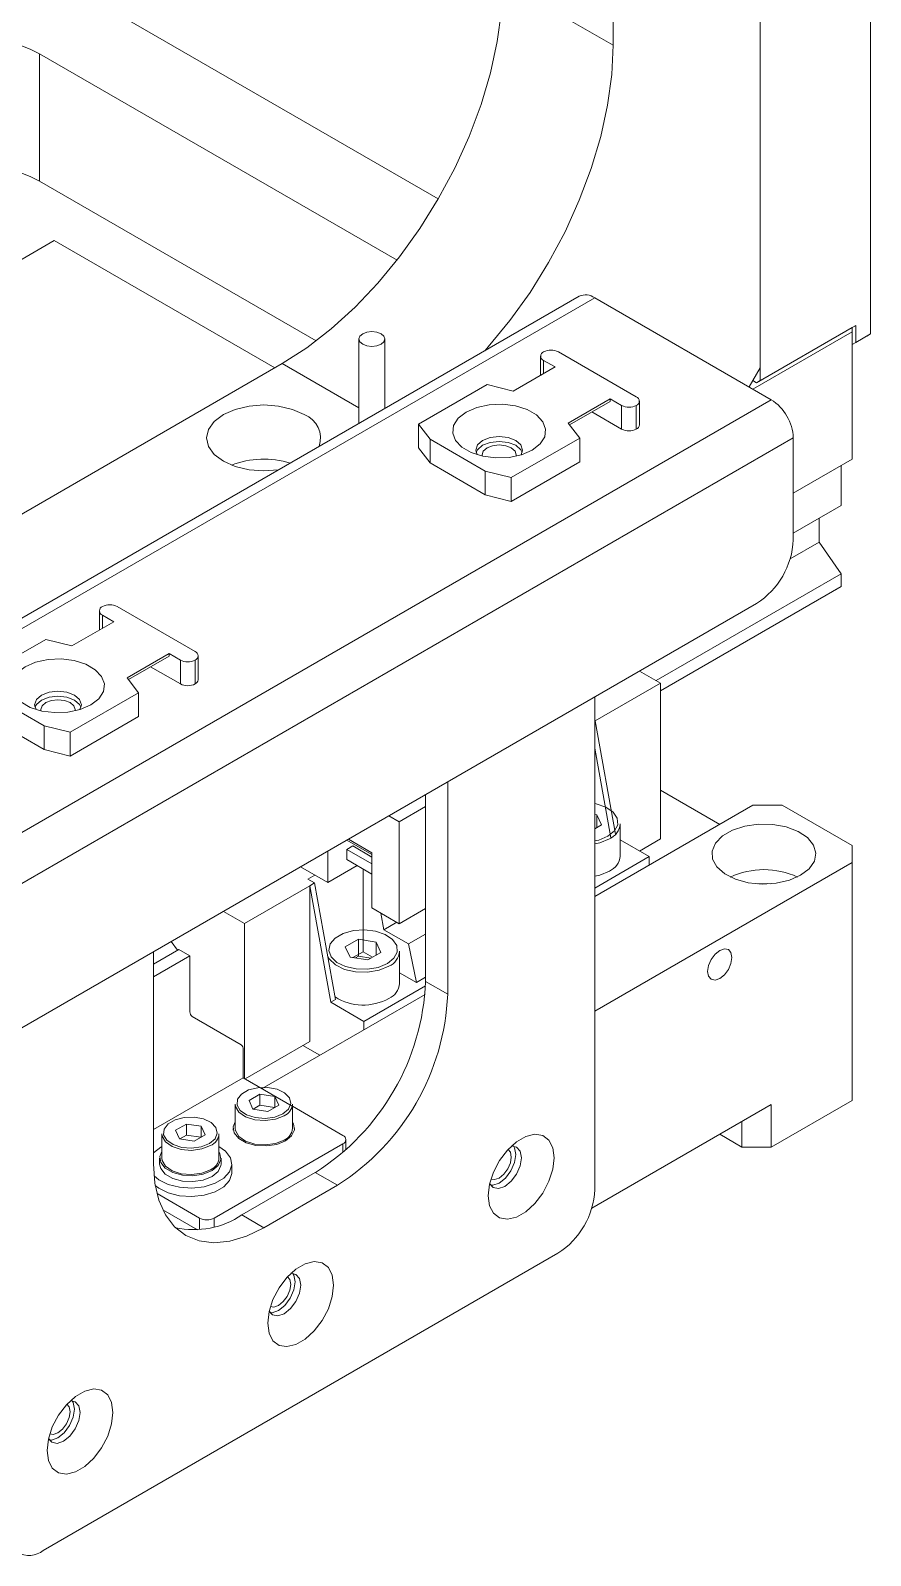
# Model space of a CAD drawing. Header units: millimetres. Extents: x 19 to 1667, y -46 to 1235.
# Drawn here: x 344.5 to 425.3, y 848.6 to 995.2 of the extents above; entities that cross this region are included whole.
import ezdxf

# ---------------------------------------------------------------- set-up
doc = ezdxf.new("R2010")
doc.units = ezdxf.units.MM
doc.header["$LTSCALE"] = 4

msp = doc.modelspace()

# ---------------------------------------------------------------- linework, layer by layer
at = {"color": 7, "linetype": 'Continuous', "lineweight": 18}
for p, q in [((425.287, 1045.612), (425.287, 965.999)), ((414.68, 1039.489), (414.68, 961.509)), ((414.68, 1034.59), (414.68, 962.734)), ((400.538, 993.764), (400.538, 1018.26)), ((383.716, 978.976), (339.727, 1004.371)), ((389.931, 999.887), (400.538, 993.764)), ((345.384, 992.941), (379.758, 973.097)), ((345.384, 992.941), (345.384, 980.693)), ((345.384, 980.693), (371.995, 965.33)), ((346.798, 974.978), (305.08, 950.895)), ((368.007, 962.734), (346.798, 974.978)), ((397.27, 969.625), (340.702, 936.969)), ((398.77, 969.476), (342.202, 936.82)), ((398.77, 969.476), (415.741, 959.68)), ((423.519, 966.612), (414.326, 961.305)), ((414.68, 961.509), (423.872, 966.816)), ((423.872, 966.816), (423.519, 966.612)), ((423.519, 966.204), (423.519, 966.612)), ((423.872, 966.816), (423.872, 965.183)), ((376.095, 965.516), (376.095, 957.401)), ((378.595, 958.844), (378.595, 965.516)), ((423.519, 966.204), (413.979, 960.696)), ((423.519, 953.955), (423.519, 966.204)), ((424.933, 965.795), (423.519, 964.979)), ((423.519, 964.979), (423.872, 965.183)), ((423.872, 965.183), (425.287, 965.999)), ((425.287, 965.999), (424.933, 965.795)), ((393.563, 963.864), (393.563, 962.021)), ((394.952, 962.823), (393.856, 963.456)), ((393.856, 963.456), (393.856, 962.19)), ((395.27, 964.272), (402.765, 959.945)), ((326.292, 938.652), (368.718, 963.145)), ((376.095, 958.886), (368.718, 963.145)), ((390.921, 960.496), (394.952, 962.823)), ((413.622, 960.902), (414.68, 962.734)), ((381.835, 957.333), (388.411, 961.129)), ((388.411, 961.129), (390.921, 960.496)), ((414.326, 961.305), (413.973, 961.509)), ((414.326, 961.305), (414.68, 961.509)), ((301.543, 893.755), (415.741, 959.68)), ((400.255, 959.762), (396.225, 957.435)), ((396.353, 957.264), (400.255, 959.517)), ((401.351, 959.129), (400.255, 959.762)), ((400.255, 959.762), (400.255, 959.517)), ((401.351, 956.843), (401.351, 959.129)), ((402.765, 959.129), (402.765, 956.843)), ((403.058, 957.251), (403.058, 959.537)), ((398.487, 958.496), (401.351, 956.843)), ((417.862, 956.005), (303.664, 890.08)), ((382.931, 955.884), (381.835, 957.333)), ((381.835, 957.333), (381.835, 955.046)), ((396.225, 957.435), (397.321, 955.986)), ((417.862, 956.005), (417.862, 946.207)), ((381.835, 955.046), (382.931, 953.597)), ((388.234, 952.822), (382.931, 955.884)), ((382.931, 955.884), (382.931, 953.597)), ((397.321, 955.986), (390.744, 952.189)), ((397.321, 955.986), (397.321, 953.699)), ((388.234, 950.536), (382.931, 953.597)), ((397.321, 953.699), (390.744, 949.903)), ((423.519, 953.955), (417.862, 950.69)), ((422.458, 953.343), (417.862, 950.69)), ((422.458, 953.343), (422.458, 949.505)), ((390.744, 952.189), (388.234, 952.822)), ((388.234, 952.822), (388.234, 950.536)), ((390.744, 952.189), (390.744, 949.903)), ((388.234, 950.536), (390.744, 949.903)), ((422.458, 949.505), (417.862, 946.852)), ((420.337, 948.281), (420.337, 945.994)), ((420.337, 945.994), (417.564, 944.393)), ((420.337, 945.994), (422.458, 942.932)), ((422.458, 942.932), (404.675, 932.666)), ((422.458, 942.932), (422.458, 941.707)), ((422.458, 941.707), (405.099, 931.686)), ((421.928, 941.401), (405.099, 931.686)), ((422.458, 941.707), (421.928, 941.401)), ((310.738, 880.283), (414.326, 940.083)), ((351.136, 939.372), (351.136, 937.529)), ((352.525, 938.331), (351.429, 938.964)), ((351.429, 938.964), (351.429, 937.698)), ((352.844, 939.78), (360.339, 935.453)), ((348.495, 936.004), (352.525, 938.331)), ((339.408, 932.841), (345.985, 936.637)), ((345.985, 936.637), (348.495, 936.004)), ((357.829, 935.269), (353.798, 932.943)), ((353.927, 932.772), (357.829, 935.024)), ((358.925, 934.637), (357.829, 935.269)), ((357.829, 935.269), (357.829, 935.024)), ((358.925, 932.35), (358.925, 934.637)), ((360.339, 934.637), (360.339, 932.35)), ((360.632, 932.759), (360.632, 935.045)), ((353.798, 932.943), (354.894, 931.493)), ((356.061, 934.004), (358.925, 932.35)), ((403.077, 933.589), (405.099, 932.422)), ((345.808, 928.33), (340.505, 931.391)), ((354.894, 931.493), (348.318, 927.697)), ((354.894, 931.493), (354.894, 929.207)), ((398.77, 883.74), (398.77, 931.103)), ((405.099, 932.422), (398.805, 928.789)), ((405.099, 932.422), (405.099, 917.451)), ((345.808, 926.044), (340.505, 929.105)), ((348.318, 927.697), (345.808, 928.33)), ((345.808, 928.33), (345.808, 926.044)), ((354.894, 929.207), (348.318, 925.411)), ((398.805, 928.789), (398.77, 928.769)), ((398.805, 928.789), (400.764, 917.902)), ((348.318, 927.697), (348.318, 925.411)), ((345.808, 926.044), (348.318, 925.411)), ((398.77, 926.165), (400.321, 917.544)), ((384.628, 922.939), (384.628, 902.521)), ((382.507, 921.714), (382.507, 903.746)), ((410.79, 918.847), (405.099, 922.133)), ((379.961, 919.096), (378.967, 919.67)), ((382.507, 920.566), (379.961, 919.096)), ((398.77, 911.908), (413.973, 920.685)), ((398.963, 919.776), (398.77, 919.806)), ((398.963, 919.776), (399.422, 918.787)), ((398.963, 918.522), (398.963, 919.776)), ((416.801, 920.685), (413.973, 920.685)), ((423.519, 916.807), (416.801, 920.685)), ((379.961, 909.298), (379.961, 919.096)), ((398.77, 918.411), (399.422, 918.787)), ((401.209, 915.786), (401.209, 918.889)), ((374.935, 917.343), (377.345, 915.952)), ((377.345, 915.952), (374.935, 917.343)), ((375.506, 916.768), (374.941, 916.442)), ((374.941, 916.442), (374.941, 915.462)), ((377.345, 915.054), (374.941, 916.442)), ((377.345, 916.116), (375.077, 917.425)), ((377.345, 915.707), (375.506, 916.768)), ((401.209, 917.358), (404.003, 915.745)), ((405.099, 917.451), (403.074, 916.282)), ((423.519, 915.174), (423.519, 916.807)), ((373.102, 913.257), (373.102, 916.285)), ((377.345, 914.074), (374.941, 915.462)), ((377.345, 916.116), (377.345, 910.808)), ((398.77, 912.725), (404.003, 915.745)), ((398.77, 900.887), (423.519, 915.174)), ((404.003, 915.745), (404.003, 914.929)), ((423.519, 892.311), (423.519, 915.174)), ((370.486, 914.774), (370.486, 914.768)), ((370.486, 914.768), (373.102, 913.257)), ((371.865, 913.971), (371.193, 913.583)), ((371.193, 913.583), (371.829, 913.216)), ((375.931, 914.89), (373.102, 913.257)), ((376.496, 906.602), (376.496, 914.564)), ((371.37, 912.951), (365.076, 909.318)), ((371.829, 913.216), (371.37, 912.951)), ((371.37, 897.979), (371.37, 912.951)), ((371.37, 912.951), (373.386, 901.744)), ((373.845, 902.009), (371.829, 913.216)), ((377.345, 910.808), (379.961, 909.298)), ((382.507, 910.767), (379.961, 909.298)), ((363.055, 910.485), (365.076, 909.318)), ((365.076, 909.318), (365.076, 894.417)), ((378.206, 910.311), (378.493, 908.715)), ((379.732, 909.43), (378.493, 908.715)), ((376.037, 907.795), (374.784, 907.071)), ((377.75, 907.53), (376.037, 907.795)), ((376.037, 906.162), (376.037, 907.795)), ((378.493, 908.715), (380.865, 907.346)), ((382.507, 908.294), (380.865, 907.346)), ((358.783, 906.829), (356.344, 905.42)), ((356.344, 886.193), (356.344, 906.61)), ((359.844, 906.216), (356.344, 904.196)), ((358.636, 906.743), (358.047, 907.594)), ((359.844, 906.216), (358.783, 906.829)), ((359.844, 906.216), (359.844, 900.839)), ((375.243, 906.082), (374.784, 907.071)), ((376.496, 906.602), (375.522, 906.039)), ((376.037, 906.162), (375.761, 906.002)), ((377.232, 905.977), (376.037, 906.162)), ((377.405, 906.077), (376.496, 906.602)), ((376.955, 905.818), (378.209, 906.541)), ((377.75, 907.53), (378.209, 906.541)), ((377.75, 906.276), (377.75, 907.53)), ((379.996, 903.54), (379.996, 906.643)), ((381.623, 903.642), (380.865, 907.346)), ((376.955, 905.818), (375.243, 906.082)), ((376.567, 899.907), (382.501, 903.332)), ((381.623, 903.642), (379.996, 904.581)), ((382.507, 904.152), (381.623, 903.642)), ((382.507, 903.746), (384.628, 902.521)), ((366.774, 893.437), (382.453, 902.489)), ((373.845, 902.009), (373.386, 901.744)), ((360.051, 900.381), (364.763, 897.66)), ((373.386, 901.744), (376.567, 899.907)), ((376.567, 899.907), (376.567, 899.091)), ((371.37, 897.979), (365.137, 894.382)), ((372.324, 896.641), (370.687, 897.586)), ((364.97, 894.478), (364.97, 897.202)), ((364.97, 894.478), (356.344, 889.498)), ((369.681, 891.759), (364.97, 894.478)), ((364.2, 891.948), (364.2, 889.62)), ((366.568, 892.894), (365.523, 892.291)), ((365.905, 891.467), (365.523, 892.291)), ((366.568, 891.833), (365.928, 891.463)), ((367.995, 892.673), (366.568, 892.894)), ((366.568, 891.833), (366.568, 892.894)), ((367.973, 891.615), (366.568, 891.833)), ((367.333, 891.246), (368.378, 891.849)), ((367.995, 892.673), (368.378, 891.849)), ((367.995, 891.628), (367.995, 892.673)), ((369.7, 889.62), (369.7, 891.948)), ((374.552, 888.947), (369.7, 891.748)), ((415.741, 891.903), (398.475, 881.936)), ((415.741, 887.82), (423.519, 892.311)), ((415.741, 891.903), (415.741, 887.82)), ((359.497, 890.037), (358.452, 889.434)), ((360.924, 889.816), (359.497, 890.037)), ((359.497, 888.975), (359.497, 890.037)), ((367.333, 891.246), (365.905, 891.467)), ((412.912, 887.82), (412.912, 890.27)), ((357.129, 889.09), (357.129, 886.763)), ((358.834, 888.609), (358.452, 889.434)), ((360.262, 888.389), (358.834, 888.609)), ((359.497, 888.975), (358.857, 888.606)), ((360.902, 888.758), (359.497, 888.975)), ((360.262, 888.389), (361.307, 888.992)), ((360.924, 889.816), (361.307, 888.992)), ((360.924, 888.771), (360.924, 889.816)), ((362.629, 886.763), (362.629, 889.09)), ((364, 889.62), (364, 889.457)), ((369.9, 889.457), (369.9, 889.62)), ((410.79, 889.045), (412.912, 887.82)), ((356.344, 887.272), (357.051, 887.824)), ((357.051, 887.824), (357.129, 887.868)), ((374.552, 888.13), (362.177, 880.987)), ((374.552, 887.295), (374.552, 888.13)), ((374.845, 887.556), (374.845, 888.539)), ((415.741, 887.82), (412.912, 887.82)), ((356.929, 886.763), (356.929, 886.192)), ((362.829, 886.192), (362.829, 886.763)), ((363.879, 885.375), (363.879, 886.192)), ((371.9, 885.375), (364.829, 881.293)), ((374.021, 884.15), (371.9, 885.375)), ((360.763, 880.987), (356.675, 883.347)), ((374.021, 884.15), (366.95, 880.068)), ((360.583, 879.866), (357.231, 881.801)), ((364.829, 881.293), (366.95, 880.068)), ((360.763, 879.881), (360.763, 880.987)), ((362.177, 880.987), (362.177, 880.151)), ((345.737, 849.042), (395.235, 877.616))]:
    msp.add_line(p, q, dxfattribs=at)
at = {"color": 7, "linetype": 'Continuous', "lineweight": 18, "flags": 128}
for points in [[(368.718, 963.145), (371.093, 964.67), (373.438, 966.484), (375.724, 968.564), (377.922, 970.884), (380.004, 973.415), (381.944, 976.124), (383.718, 978.979), (385.303, 981.942), (386.68, 984.977), (387.831, 988.046), (388.741, 991.109), (389.399, 994.129), (389.798, 997.067), (389.931, 999.887)], [(400.538, 993.764), (400.404, 990.944), (400.006, 988.006), (399.347, 984.986), (398.437, 981.923), (397.286, 978.854), (395.91, 975.819), (394.325, 972.856), (392.551, 970.001), (390.611, 967.292), (388.529, 964.761), (388.193, 964.385)], [(376.461, 966.026), (376.19, 965.792), (376.095, 965.516), (376.19, 965.24), (376.461, 965.006), (376.866, 964.849), (377.345, 964.794), (377.823, 964.849), (378.229, 965.006), (378.5, 965.24), (378.595, 965.516), (378.5, 965.792), (378.229, 966.026), (377.823, 966.183), (377.345, 966.237), (376.866, 966.183), (376.461, 966.026)], [(370.839, 958.246), (369.7, 958.751), (368.374, 959.068), (366.95, 959.176), (365.527, 959.068), (364.2, 958.751), (363.061, 958.246), (362.187, 957.589), (361.638, 956.823), (361.45, 956.001), (361.638, 955.179), (362.187, 954.414), (363.061, 953.756), (364.2, 953.251), (365.527, 952.934), (366.95, 952.826), (368.352, 952.931)], [(386.41, 958.488), (385.646, 957.899), (385.2, 957.209), (385.109, 956.475), (385.38, 955.755), (385.991, 955.109), (386.893, 954.589), (388.012, 954.236), (389.258, 954.08), (390.53, 954.132), (391.725, 954.389), (392.746, 954.83), (393.51, 955.42), (393.955, 956.109), (394.046, 956.844), (393.775, 957.563), (393.164, 958.209), (392.262, 958.73), (391.143, 959.082), (389.897, 959.239), (388.625, 959.186), (387.431, 958.929), (386.41, 958.488)], [(391.68, 954.375), (391.828, 954.838), (391.656, 955.335), (391.169, 955.757), (390.439, 956.038), (389.578, 956.137), (388.717, 956.038), (387.987, 955.757)], [(387.987, 955.757), (387.499, 955.335), (387.328, 954.838), (387.475, 954.375)], [(387.987, 955.291), (387.499, 954.87), (387.364, 954.606)], [(391.214, 954.252), (391.228, 954.373), (391.102, 954.737), (390.744, 955.046), (390.209, 955.253), (389.578, 955.325), (388.946, 955.253), (388.411, 955.046), (388.053, 954.737), (387.928, 954.373), (387.941, 954.252)], [(391.791, 954.606), (391.656, 954.87), (391.169, 955.291), (390.439, 955.573), (389.578, 955.672), (388.717, 955.573), (387.987, 955.291)], [(343.983, 933.996), (343.219, 933.406), (342.774, 932.717), (342.683, 931.982), (342.954, 931.263), (343.565, 930.617), (344.467, 930.097), (345.586, 929.744), (346.832, 929.587), (348.104, 929.64), (349.298, 929.897), (350.319, 930.338), (351.083, 930.928), (351.529, 931.617), (351.62, 932.351), (351.349, 933.071), (350.738, 933.717), (349.836, 934.237), (348.717, 934.59), (347.471, 934.747), (346.199, 934.694), (345.004, 934.437), (343.983, 933.996)], [(345.56, 931.265), (345.073, 930.843), (344.901, 930.346), (345.049, 929.883)], [(349.254, 929.883), (349.401, 930.346), (349.23, 930.843), (348.742, 931.265), (348.012, 931.546), (347.151, 931.645), (346.29, 931.546), (345.56, 931.265)], [(349.365, 930.113), (349.23, 930.378), (348.742, 930.799), (348.012, 931.081), (347.151, 931.18), (346.29, 931.081), (345.56, 930.799)], [(345.56, 930.799), (345.073, 930.378), (344.938, 930.113)], [(348.788, 929.759), (348.801, 929.881), (348.676, 930.245), (348.318, 930.554), (347.783, 930.761), (347.151, 930.833), (346.52, 930.761), (345.985, 930.554), (345.627, 930.245), (345.501, 929.881), (345.515, 929.759)], [(400.043, 917.705), (400.674, 918.216), (400.984, 918.817), (400.939, 919.443), (400.544, 920.027), (399.842, 920.506), (398.909, 920.827), (398.77, 920.856)], [(418.569, 913.949), (419.392, 914.576), (419.891, 915.307), (420.031, 916.089), (419.799, 916.863), (419.214, 917.573), (418.32, 918.166), (417.181, 918.597), (415.883, 918.835), (414.522, 918.861), (413.199, 918.675), (412.012, 918.29), (411.05, 917.734), (410.382, 917.049), (410.06, 916.285), (410.106, 915.5), (410.518, 914.751), (411.265, 914.093), (412.291, 913.577), (413.521, 913.239), (414.863, 913.105), (416.217, 913.186), (417.484, 913.474), (418.569, 913.949)], [(398.77, 917.248), (399.159, 917.341), (400.043, 917.705)], [(400.184, 917.46), (399.247, 917.074), (398.77, 916.964)], [(398.77, 913.861), (399.247, 913.971), (400.184, 914.357)], [(415.661, 913.127), (415.413, 913.153), (414.406, 913.127)], [(378.83, 905.459), (379.461, 905.97), (379.771, 906.571), (379.726, 907.197), (379.331, 907.781), (378.629, 908.26), (377.696, 908.581), (376.633, 908.71), (375.555, 908.632), (374.579, 908.357), (373.811, 907.913), (373.333, 907.35), (373.199, 906.727), (373.422, 906.114), (373.978, 905.575), (374.807, 905.17), (375.819, 904.942), (376.904, 904.916), (377.946, 905.095), (378.83, 905.459)], [(378.971, 905.214), (378.033, 904.828), (376.929, 904.638), (375.778, 904.665), (374.705, 904.907), (373.825, 905.337), (373.236, 905.908), (373.099, 906.156)], [(410.791, 904.029), (411.237, 904.39), (411.616, 904.9), (411.869, 905.483), (411.958, 906.05), (411.869, 906.514), (411.616, 906.805), (411.237, 906.879), (410.791, 906.724), (410.344, 906.363), (409.966, 905.853), (409.713, 905.27), (409.624, 904.703), (409.713, 904.239), (409.966, 903.948), (410.344, 903.874), (410.791, 904.029)], [(368.789, 891.009), (369.329, 891.464), (369.548, 892.001), (369.416, 892.547), (368.951, 893.029), (368.215, 893.381), (367.31, 893.557), (366.355, 893.531), (365.481, 893.308), (364.805, 892.918), (364.419, 892.414), (364.375, 891.863), (364.679, 891.34), (365.289, 890.915), (366.124, 890.647), (367.07, 890.571), (368, 890.697), (368.789, 891.009)], [(368.895, 890.825), (368.061, 890.495), (367.077, 890.362), (366.076, 890.442), (365.193, 890.726), (364.548, 891.175), (364.227, 891.728), (364.2, 891.948)], [(361.718, 888.151), (362.258, 888.607), (362.476, 889.144), (362.344, 889.69), (361.879, 890.172), (361.144, 890.524), (360.238, 890.699), (359.284, 890.674), (358.41, 890.451), (357.734, 890.061), (357.348, 889.556), (357.304, 889.005), (357.608, 888.482), (358.218, 888.058), (359.053, 887.79), (359.999, 887.713), (360.929, 887.84), (361.718, 888.151)], [(369.7, 890.237), (369.8, 890.061), (369.889, 889.472), (369.624, 888.901), (369.036, 888.416), (368.197, 888.077), (367.207, 887.924), (366.187, 887.975), (365.258, 888.225), (364.534, 888.644), (364.101, 889.18), (364.012, 889.769), (364.2, 890.237)], [(361.824, 887.968), (360.99, 887.638), (360.006, 887.504), (359.005, 887.585), (358.122, 887.869), (357.477, 888.318), (357.156, 888.871), (357.129, 889.09)], [(364.2, 889.62), (364.227, 889.401), (364.548, 888.848), (365.193, 888.399), (366.076, 888.115), (367.077, 888.035), (368.061, 888.168), (368.895, 888.498)], [(394.867, 886.794), (394.739, 887.75), (394.364, 888.481), (393.774, 888.927), (393.015, 889.052), (392.15, 888.846), (391.248, 888.326), (390.383, 887.533), (389.625, 886.532), (389.034, 885.404), (388.66, 884.241), (388.531, 883.136), (388.66, 882.18), (389.034, 881.449), (389.625, 881.003), (390.383, 880.878), (391.248, 881.084), (392.15, 881.605), (393.015, 882.397), (393.774, 883.398), (394.364, 884.526), (394.739, 885.689), (394.867, 886.794)], [(362.629, 887.868), (363.266, 887.42), (363.743, 886.789), (363.876, 886.105), (363.655, 885.429), (363.098, 884.82), (362.255, 884.334), (361.2, 884.012), (360.029, 883.884), (358.844, 883.961), (357.751, 884.236), (356.847, 884.685), (356.391, 885.061)], [(362.629, 887.38), (362.729, 887.204), (362.818, 886.615), (362.553, 886.043), (361.965, 885.559), (361.126, 885.22), (360.136, 885.067), (359.116, 885.118), (358.187, 885.368), (357.463, 885.786), (357.03, 886.322), (356.94, 886.912), (357.129, 887.38)], [(390.941, 887.923), (391.048, 887.741), (391.169, 887.108), (391.048, 886.335), (390.703, 885.54), (390.187, 884.844), (389.578, 884.353)], [(389.578, 884.842), (390.024, 885.203), (390.403, 885.713), (390.656, 886.296), (390.744, 886.863), (390.656, 887.328), (390.44, 887.595)], [(391.713, 886.794), (391.592, 887.427), (391.247, 887.824), (390.772, 887.928)], [(366.95, 880.068), (365.291, 879.261), (363.673, 878.776), (362.135, 878.623), (360.716, 878.808), (359.45, 879.326), (358.369, 880.163), (357.5, 881.3), (356.863, 882.708), (356.474, 884.353), (356.344, 886.193)], [(362.829, 886.192), (362.818, 886.043), (362.553, 885.472), (361.965, 884.987), (361.126, 884.648), (360.136, 884.495), (359.116, 884.547), (358.187, 884.797), (357.463, 885.215), (357.03, 885.751), (356.929, 886.192)], [(357.129, 886.763), (357.156, 886.544), (357.477, 885.991), (358.122, 885.542), (359.005, 885.258), (360.006, 885.177), (360.99, 885.311), (361.824, 885.641)], [(388.67, 884.287), (388.997, 883.927), (389.513, 883.827), (390.122, 884.038), (390.731, 884.53), (391.247, 885.226), (391.592, 886.021), (391.713, 886.794)], [(363.879, 885.375), (363.876, 885.289), (363.655, 884.612), (363.098, 884.004), (362.255, 883.517), (361.2, 883.196), (360.029, 883.068), (358.844, 883.145), (357.751, 883.42), (356.847, 883.869), (356.51, 884.131)], [(389.578, 884.353), (388.969, 884.141), (388.758, 884.142)], [(388.792, 884.74), (389.131, 884.687), (389.578, 884.842)], [(373.654, 874.548), (373.525, 875.504), (373.151, 876.235), (372.56, 876.681), (371.802, 876.806), (370.937, 876.6), (370.035, 876.08), (369.17, 875.287), (368.411, 874.286), (367.821, 873.158), (367.446, 871.995), (367.318, 870.89), (367.446, 869.934), (367.821, 869.203), (368.411, 868.757), (369.17, 868.632), (370.035, 868.838), (370.937, 869.358), (371.802, 870.151), (372.56, 871.152), (373.151, 872.28), (373.525, 873.443), (373.654, 874.548)], [(369.728, 875.677), (369.834, 875.495), (369.956, 874.862), (369.834, 874.089), (369.49, 873.294), (368.973, 872.598), (368.365, 872.106)], [(370.5, 874.548), (370.379, 875.181), (370.034, 875.578), (369.558, 875.681)], [(367.457, 872.041), (367.784, 871.681), (368.3, 871.58), (368.909, 871.792), (369.518, 872.283), (370.034, 872.98), (370.379, 873.775), (370.5, 874.548)], [(368.365, 872.596), (368.811, 872.957), (369.19, 873.467), (369.442, 874.05), (369.531, 874.617), (369.442, 875.082), (369.227, 875.349)], [(367.579, 872.494), (367.918, 872.441), (368.365, 872.596)], [(368.365, 872.106), (367.756, 871.895), (367.545, 871.896)], [(352.44, 862.302), (352.312, 863.258), (351.938, 863.989), (351.347, 864.435), (350.589, 864.56), (349.723, 864.354), (348.822, 863.834), (347.957, 863.041), (347.198, 862.04), (346.608, 860.912), (346.233, 859.749), (346.105, 858.644), (346.233, 857.688), (346.608, 856.957), (347.198, 856.511), (347.957, 856.386), (348.822, 856.592), (349.723, 857.112), (350.589, 857.905), (351.347, 858.906), (351.938, 860.034), (352.312, 861.197), (352.44, 862.302)], [(346.243, 859.795), (346.571, 859.435), (347.087, 859.334), (347.696, 859.546), (348.305, 860.037), (348.821, 860.734), (349.166, 861.529), (349.287, 862.302)], [(348.515, 863.431), (348.621, 863.249), (348.742, 862.616), (348.621, 861.843), (348.276, 861.048), (347.76, 860.352), (347.151, 859.86)], [(347.151, 860.35), (347.598, 860.711), (347.976, 861.221), (348.229, 861.804), (348.318, 862.371), (348.229, 862.835), (348.014, 863.103)], [(349.287, 862.302), (349.166, 862.935), (348.821, 863.332), (348.345, 863.435)], [(347.151, 859.86), (346.542, 859.649), (346.332, 859.65)], [(346.366, 860.248), (346.705, 860.195), (347.151, 860.35)]]:
    msp.add_lwpolyline(points, dxfattribs=at)
at = {"color": 7, "linetype": 'Continuous', "lineweight": 18}
for centre, radius, start, end in [((338.312, 979.294), 15.37, 62.60967, 117.39033), ((338.312, 967.046), 15.37, 62.60967, 117.39033), ((397.891, 968.25), 1.509, 54.38242, 114.30712), ((394.011, 963.864), 0.437, 110.78342, 249.21658), ((394.563, 962.908), 1.537, 62.60967, 117.39033), ((402.058, 960.494), 1.537, 242.60967, 297.39033), ((402.61, 959.537), 0.437, 290.78342, 69.21658), ((413.256, 955.796), 4.61, 2.60548, 57.39452), ((369.981, 955.983), 2.42, 340.91632, 69.23692), ((402.058, 958.207), 1.537, 242.60967, 297.39033), ((402.558, 957.301), 0.503, 294.37466, 354.3052), ((366.958, 945.142), 8.821, 73.28634, 110.79691), ((410.186, 946.556), 7.684, 302.60548, 357.39452), ((352.136, 938.415), 1.537, 62.60967, 117.39033), ((351.584, 939.372), 0.437, 110.78342, 249.21658), ((359.632, 936.001), 1.537, 242.60967, 297.39033), ((360.184, 935.045), 0.437, 290.78342, 69.21658), ((360.131, 932.808), 0.503, 294.37466, 354.3052), ((359.632, 933.715), 1.537, 242.60967, 297.39033), ((399.531, 919.011), 1.683, 292.84859, 355.83127), ((399.531, 915.909), 1.683, 292.84859, 355.83127), ((415.034, 906.782), 7.711, 65.25942, 114.74058), ((378.318, 906.765), 1.683, 292.84859, 355.83127), ((359.643, 904.699), 22.884, 302.38686, 357.61314), ((378.318, 903.662), 1.683, 292.84859, 355.83127), ((376.505, 906.579), 5.104, 238.01921, 298.89732), ((361.764, 903.474), 22.884, 302.38686, 357.61314), ((360.345, 900.789), 0.503, 174.37962, 234.30196), ((364.47, 897.251), 0.503, 354.37962, 54.30196), ((368.409, 892.024), 1.294, 292.07186, 356.608), ((361.338, 889.167), 1.294, 292.07186, 356.608), ((368.409, 889.697), 1.294, 292.07186, 356.608), ((374.397, 888.539), 0.437, 290.78342, 69.21658), ((361.338, 886.84), 1.294, 292.07186, 356.608), ((391.094, 884.089), 7.684, 302.60548, 357.39452), ((360.223, 888.086), 8.207, 257.6393, 304.14321), ((361.47, 882.352), 1.537, 242.60967, 297.39033), ((344.357, 850.734), 2.184, 170.78596, 309.20329)]:
    msp.add_arc(centre, radius, start, end, dxfattribs=at)

doc.saveas('drawing.dxf')
